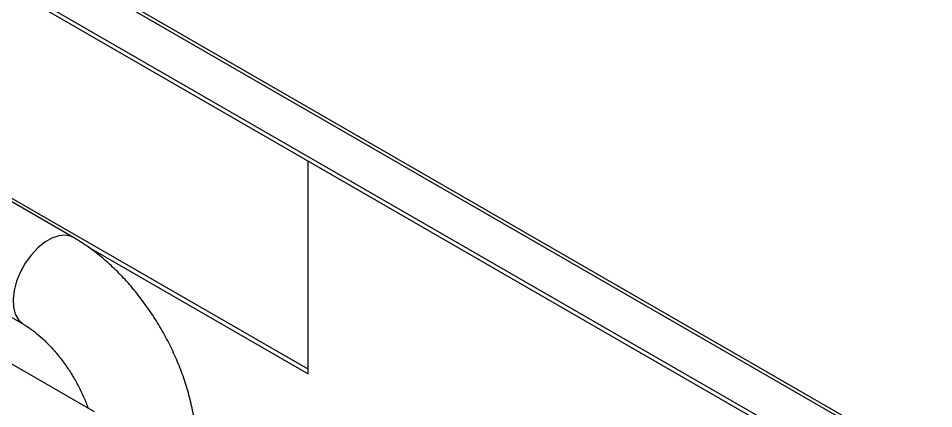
# Model space of a CAD drawing. Header units: millimetres. Extents: x 15 to 415, y 5 to 292.
# Drawn here: x 320.99 to 368, y 207.89 to 227.96 of the extents above; entities that cross this region are included whole.
import ezdxf

# ---------------------------------------------------------------- set-up
doc = ezdxf.new("R2010")
doc.units = ezdxf.units.MM

msp = doc.modelspace()

# ---------------------------------------------------------------- linework, layer by layer
at = {"color": 7, "linetype": 'Continuous', "lineweight": 25}
for p, q in [((393.0296, 190.1941), (292.4469, 248.2592)), ((393.2214, 190.2765), (292.8265, 248.2333)), ((290.4266, 247.0929), (391.0093, 189.0278)), ((290.4266, 246.8596), (391.0093, 188.7945)), ((323.8208, 216.6871), (311.3959, 223.8598)), ((335.8692, 209.9105), (313.8479, 222.6232)), ((335.8692, 209.6773), (335.8692, 220.6261)), ((308.8247, 219.4059), (321.2496, 212.2331)), ((324.5987, 216.1836), (335.8692, 209.6773)), ((324.9052, 207.7204), (320.577, 210.219))]:
    msp.add_line(p, q, dxfattribs=at)
at = {"color": 8, "linetype": 'Continuous', "lineweight": 25, "flags": 128}
msp.add_lwpolyline([(323.8206, 216.6872), (323.7196, 216.737), (323.4176, 216.8054), (323.0795, 216.7777), (322.7192, 216.6552), (322.3513, 216.4428), (321.9909, 216.1493), (321.6528, 215.7866), (321.3508, 215.3695), (321.0974, 214.9153), (320.9028, 214.4424), (320.775, 213.9702), (320.7193, 213.5181), (320.7379, 213.1046), (320.8301, 212.7466), (320.9921, 212.4587), (321.2173, 212.2527), (321.2451, 212.2357)], dxfattribs=at)
at = {"color": 7, "linetype": 'Continuous', "lineweight": 25}
for points, knots in [([(330.1574, 205.7119), (330.155, 205.8706), (330.1482, 206.3123), (330.0772, 207.0509), (329.926, 207.9255), (329.7052, 208.8035), (329.4198, 209.6769), (329.0733, 210.5387), (328.6696, 211.3821), (328.2124, 212.2008), (327.7054, 212.9884), (327.152, 213.7387), (326.5557, 214.4454), (325.9198, 215.1029), (325.2469, 215.7031), (324.5478, 216.2419), (324.0617, 216.5396), (323.8208, 216.6871)], [0, 0, 0, 0, 0.0387094, 0.1077722, 0.1767369, 0.2455414, 0.3140858, 0.3823789, 0.4504906, 0.5185231, 0.5865942, 0.6547977, 0.7232531, 0.7920867, 0.8614112, 0.9313013, 1, 1, 1, 1]), ([(321.2496, 212.2331), (321.3121, 212.1958), (321.4931, 212.0876), (321.8157, 211.8577), (322.2128, 211.5235), (322.617, 211.1256), (323.0165, 210.6705), (323.4005, 210.1659), (323.7593, 209.6217), (324.0826, 209.0496), (324.3623, 208.4737), (324.5077, 208.0931), (324.578, 207.9093)], [0, 0, 0, 0, 0.0534056, 0.1546367, 0.2573103, 0.3616847, 0.4675443, 0.5745709, 0.6823977, 0.790639, 0.898889, 1, 1, 1, 1])]:
    msp.add_open_spline(points, degree=3, knots=knots, dxfattribs=at)

doc.saveas('drawing.dxf')
